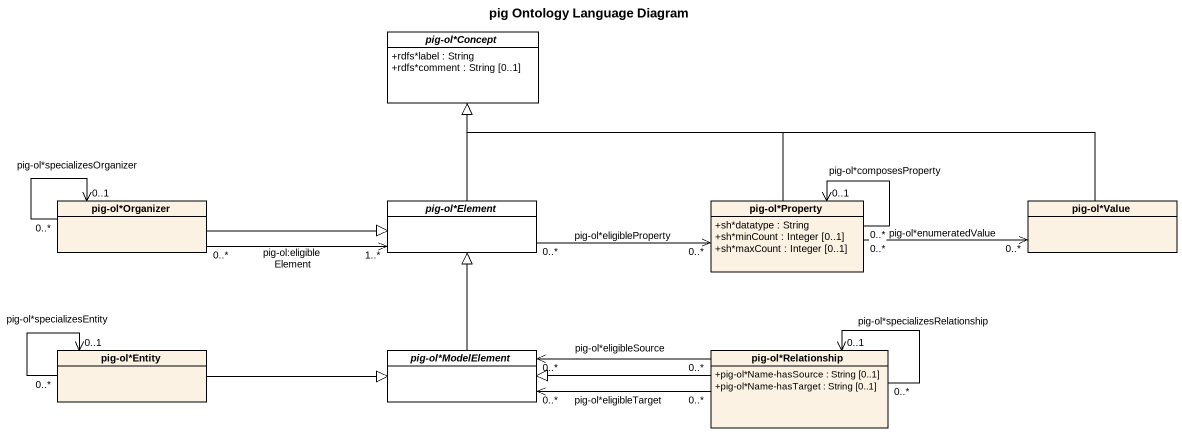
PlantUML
@startuml
title pig Ontology Language Diagram
hide circle
hide empty members
skinparam classAttributeIconSize 0
abstract class "pig-ol*Concept" as pig_ol_Concept #FFFFFF {
  +rdfs*label : String
  +rdfs*comment : String [0..1]
}
class "pig-ol*Organizer" as pig_ol_Organizer
abstract class "pig-ol*Element" as pig_ol_Element #FFFFFF
class "pig-ol*Property" as pig_ol_Property {
  +sh*datatype : String
  +sh*minCount : Integer [0..1]
  +sh*maxCount : Integer [0..1]
}
class "pig-ol*Value" as pig_ol_Value
class "pig-ol*Entity" as pig_ol_Entity
abstract class "pig-ol*ModelElement" as pig_ol_ModelElement #FFFFFF
class "pig-ol*Relationship" as pig_ol_Relationship {
  +pig-ol*Name-hasSource : String [0..1]
  +pig-ol*Name-hasTarget : String [0..1]
}
pig_ol_Organizer "0..*" --> "0..1" pig_ol_Organizer : pig-ol*specializesOrganizer
pig_ol_Organizer "0..*" -right-> "1..*" pig_ol_Element : pig-ol:eligibleElement
pig_ol_Organizer -right-|> pig_ol_Element
pig_ol_Element -up-|> pig_ol_Concept
pig_ol_Element "0..*" -right-> "0..*" pig_ol_Property : pig-ol*eligibleProperty
pig_ol_Property -left-|> pig_ol_Concept
pig_ol_Property "0..*" --> "0..1" pig_ol_Property : pig-ol*composesProperty
pig_ol_Property "0..*" -right-> "0..*" pig_ol_Value : pig-ol*enumeratedValue
pig_ol_Value -left-|> pig_ol_Concept
pig_ol_Entity "0..*" --> "0..1" pig_ol_Entity : pig-ol*specializesEntity
pig_ol_Entity -right-|> pig_ol_ModelElement
pig_ol_ModelElement -up-|> pig_ol_Element
pig_ol_ModelElement "0..*" <-right- "0..*" pig_ol_Relationship : pig-ol*eligibleSource
pig_ol_ModelElement "0..*" <-right- "0..*" pig_ol_Relationship : pig-ol*eligibleTarget
pig_ol_Relationship -left-|> pig_ol_ModelElement
pig_ol_Relationship "0..*" --> "0..1" pig_ol_Relationship : pig-ol*specializesRelationship
@enduml
